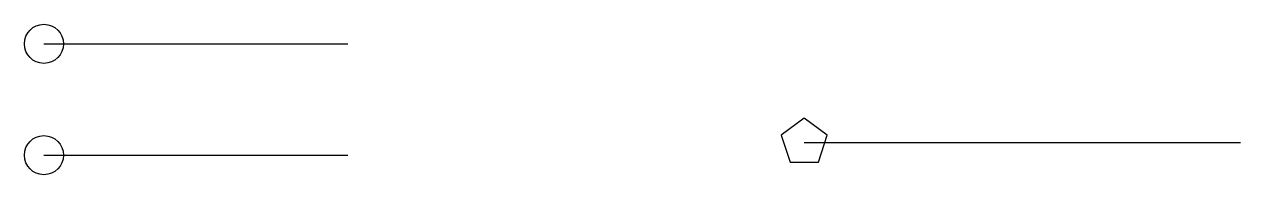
# Model space of a CAD drawing. Header units: inches. Extents: x -8.2 to 14.4, y 3.4 to 6.2.
import ezdxf

# ---------------------------------------------------------------- set-up
doc = ezdxf.new("R2010")
doc.units = ezdxf.units.IN
doc.header["$MEASUREMENT"] = 0

msp = doc.modelspace()

# ---------------------------------------------------------------- linework, layer by layer
msp.add_lwpolyline([(6.321, 4.422), (5.894, 4.111), (6.057, 3.608), (6.586, 3.608), (6.749, 4.111)], close=True)
at = {"extrusion": (0, -1, 0), "elevation": -3.972}
msp.add_lwpolyline([(6.321, 0), (8.744, 2.356), (11.748, 2.795), (14.431, 1.379)], dxfattribs=at)
for centre in [(-7.81, 5.807), (-7.81, 3.737)]:
    msp.add_circle(centre, 0.363)
for points in [[(-7.81, 5.807), (-6.158, 5.807, 0.913), (-4.042, 5.807, 0.191), (-2.16, 5.807, 0.913)], [(6.321, 3.972), (7.925, 3.972, 1.64), (10.181, 3.972, 1.311), (12.386, 3.972, 2.134), (14.109, 3.972, 0.944)], [(-7.81, 3.737), (-6.158, 3.737, 0.913), (-4.042, 3.737, 0.191), (-2.16, 3.737, 0.913)]]:
    msp.add_spline(points, degree=3)

doc.saveas('drawing.dxf')
